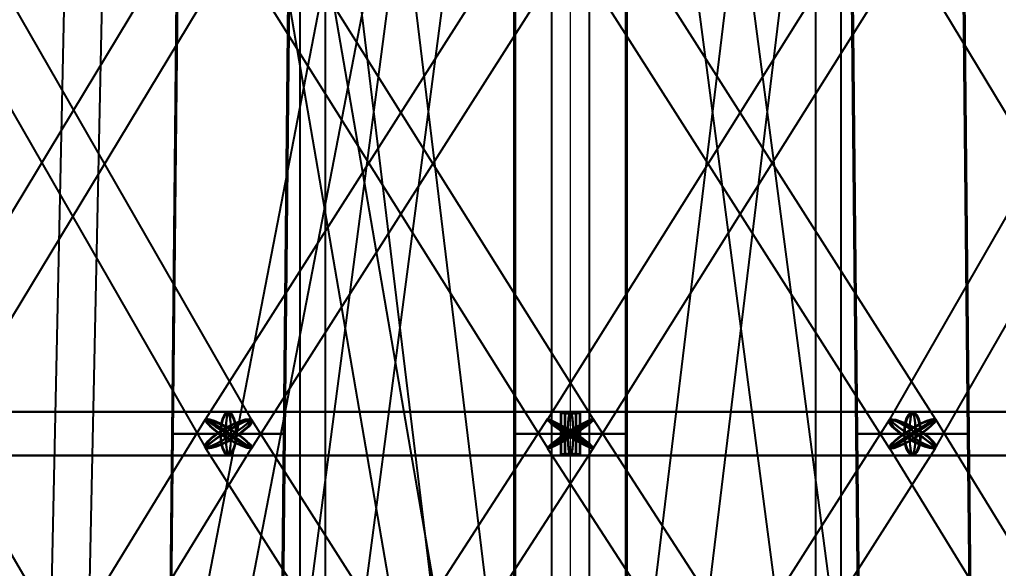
# Model space of a CAD drawing. Header units: millimetres. Extents: x -123812 to 252100, y -3000 to 639000.
# Drawn here: x -5129 to 3984, y 408745 to 413857 of the extents above; entities that cross this region are included whole.
import ezdxf

# ---------------------------------------------------------------- set-up
doc = ezdxf.new("R2010")
doc.units = ezdxf.units.MM
for name, color, linetype, lineweight in [('D-BMK-AXIS', 7, 'Continuous', 13), ('D-STR-CORE', 7, 'Continuous', 25), ('D-STR-DIM', 7, 'Continuous', 13), ('D-STR-STRC', 7, 'Continuous', 25)]:
    doc.layers.add(name, color=color, linetype=linetype, lineweight=lineweight)
doc.styles.add('OpenSansCondensed-Light', font='OpenSansCondensed-Light.ttf')
doc.styles.add('TOWER_UNICODE', font='Arial Unicode.ttf')
doc.dimstyles.new('EZDXF', dxfattribs={"dimtxt": 0.25, "dimasz": 0.175, "dimexe": 0.375, "dimexo": 0.125, "dimgap": 0.1, "dimtad": 1, "dimlfac": 100, "dimzin": 12, "dimdsep": 46, "dimtxsty": 'OpenSansCondensed-Light', "dimblk": 'ARCHTICK', "dimcen": 2.5, "dimazin": 3, "dimtfac": 0.5, "dimtmove": 2, "dimatfit": 3})

# ---------------------------------------------------------------- blocks, each defined once
blk = doc.blocks.new('_ARCHTICK')
at = {"color": 0, "linetype": 'BYBLOCK', "const_width": 0.15}
blk.add_lwpolyline([(-0.5, -0.5), (0.5, 0.5)], dxfattribs=at)

msp = doc.modelspace()

# ---------------------------------------------------------------- linework, layer by layer
at = {"layer": 'D-BMK-AXIS'}
msp.add_line((0, -3000), (0, 639000), dxfattribs=at)
at = {"layer": 'D-STR-CORE'}
for points in [[(-2520, 375000), (-2280, 375000), (-2280, 452500), (-2520, 452500)], [(-2520, 375000), (-2280, 375000), (-2280, 452500), (-2520, 452500)], [(2280, 375000), (2520, 375000), (2520, 452500), (2280, 452500)], [(2280, 375000), (2520, 375000), (2520, 452500), (2280, 452500)]]:
    msp.add_lwpolyline(points, close=True, dxfattribs=at)
at = {"layer": 'D-STR-STRC'}
for points in [[(-199.5, 425038.3), (-5036.5, 400038.3), (-5029.7, 400032.4), (-5009.8, 400024.4), (-4978.1, 400014.6), (-4936.7, 400003.9), (-4888.6, 399992.9), (-4837, 399982.4), (-4785.3, 399973), (-4737.2, 399965.6), (-4695.9, 399960.4), (-4664.2, 399958), (-4644.2, 399958.4), (-4637.4, 399961.7), (199.5, 424961.7)], [(-4504.9, 424966), (-200.3, 399966), (-193.5, 399960.7), (-173.5, 399958.1), (-141.6, 399958.3), (-100.1, 399961.4), (-51.8, 399967.1), (0, 399975), (51.8, 399984.6), (100.1, 399995.3), (141.6, 400006.3), (173.5, 400016.9), (193.5, 400026.3), (200.3, 400034), (-4104.3, 425034)], [(-251.8, 425032.9), (-3537.4, 400032.9), (-3528.8, 400026.8), (-3503.7, 400018.9), (-3463.6, 400009.7), (-3411.5, 399999.8), (-3350.7, 399989.9), (-3285.6, 399980.7), (-3220.4, 399972.9), (-3159.6, 399966.9), (-3107.5, 399963.1), (-3067.5, 399961.9), (-3042.3, 399963.2), (-3033.7, 399967.1), (251.8, 424967.1)], [(-3286.1, 424969.5), (-252.2, 399969.5), (-243.6, 399966.9), (-218.4, 399966.6), (-178.3, 399968.6), (-126.1, 399972.7), (-65.3, 399978.7), (0, 399986.1), (65.3, 399994.5), (126.1, 400003.2), (178.3, 400011.7), (218.4, 400019.5), (243.6, 400025.9), (252.2, 400030.5), (-2781.8, 425030.5)], [(2781.8, 425030.6), (-252.2, 400030.6), (-243.6, 400029.4), (-218.4, 400026.3), (-178.3, 400021.3), (-126.1, 400014.9), (-65.3, 400007.5), (0, 399999.5), (65.3, 399991.6), (126.1, 399984.3), (178.3, 399978), (218.4, 399973.3), (243.6, 399970.3), (252.2, 399969.4), (3286.1, 424969.4)], [(-251.8, 424966.9), (3033.7, 399966.9), (3042.3, 399966.6), (3067.5, 399968.6), (3107.5, 399972.7), (3159.6, 399978.7), (3220.4, 399986.1), (3285.6, 399994.5), (3350.7, 400003.3), (3411.5, 400011.8), (3463.6, 400019.5), (3503.7, 400025.9), (3528.8, 400030.5), (3537.4, 400033.1), (251.8, 425033.1)], [(-5935.9, 409868), (-2917.7, 414868), (-2917.9, 414881.6), (-2932.9, 414903.3), (-2961.6, 414931.6), (-3002.2, 414964.6), (-3051.7, 415000), (-3106.9, 415035.4), (-3164, 415068.4), (-3219.1, 415096.7), (-3268.4, 415118.4), (-3308.6, 415132), (-3337, 415136.7), (-3351.5, 415132), (-6369.7, 410132)], [(-6270.2, 414868), (-3399.6, 409868), (-3377.4, 409863.3), (-3342, 409868), (-3296, 409881.6), (-3242.4, 409903.3), (-3184.9, 409931.6), (-3127.3, 409964.6), (-3073.7, 410000), (-3027.7, 410035.4), (-2992.4, 410068.4), (-2970.2, 410096.7), (-2962.6, 410118.4), (-2970.2, 410132), (-5840.9, 415132)], [(-213.5, 415136.7), (-3398.5, 410136.7), (-3395.8, 410132), (-3378.8, 410118.4), (-3348.6, 410096.7), (-3307.2, 410068.4), (-3257.5, 410035.4), (-3202.8, 410000), (-3146.9, 409964.6), (-3093.6, 409931.6), (-3046.6, 409903.3), (-3008.9, 409881.6), (-2983.3, 409868), (-2971.4, 409863.3), (213.5, 414863.3)], [(-3350.1, 414868), (-215.5, 409868), (-210.2, 409863.3), (-190.5, 409868), (-157.9, 409881.6), (-114.5, 409903.3), (-63.3, 409931.6), (-7.7, 409964.6), (48.3, 410000), (101, 410035.4), (146.9, 410068.4), (182.8, 410096.7), (206.2, 410118.4), (215.5, 410132), (-2919.1, 415132)], [(2919.1, 415132), (-215.5, 410132), (-206.2, 410118.4), (-182.8, 410096.7), (-146.9, 410068.4), (-101, 410035.4), (-48.3, 410000), (7.7, 409964.6), (63.3, 409931.6), (114.5, 409903.3), (157.9, 409881.6), (190.5, 409868), (210.2, 409863.3), (215.5, 409868), (3350.1, 414868)], [(-213.5, 414863.3), (2971.4, 409863.3), (2983.3, 409868), (3008.9, 409881.6), (3046.6, 409903.3), (3093.6, 409931.6), (3146.9, 409964.6), (3202.8, 410000), (3257.5, 410035.4), (3307.2, 410068.4), (3348.6, 410096.7), (3378.8, 410118.4), (3395.8, 410132), (3398.5, 410136.7), (213.5, 415136.7)], [(6369.7, 410132), (3351.5, 415132), (3337, 415136.7), (3308.6, 415132), (3268.4, 415118.4), (3219.1, 415096.7), (3164, 415068.4), (3106.9, 415035.4), (3051.7, 415000), (3002.2, 414964.6), (2961.6, 414931.6), (2932.9, 414903.3), (2917.9, 414881.6), (2917.7, 414868), (5935.9, 409868)], [(5840.9, 415132), (2970.2, 410132), (2962.6, 410118.4), (2970.2, 410096.7), (2992.4, 410068.4), (3027.7, 410035.4), (3073.7, 410000), (3127.3, 409964.6), (3184.9, 409931.6), (3242.4, 409903.3), (3296, 409881.6), (3342, 409868), (3377.4, 409863.3), (3399.6, 409868), (6270.2, 414868)], [(-6034, 404866.5), (-2968.9, 409866.5), (-2969, 409880.3), (-2983.8, 409902.3), (-3012.3, 409930.9), (-3052.5, 409964.2), (-3101.8, 410000), (-3156.8, 410035.8), (-3213.6, 410069.1), (-3268.6, 410097.7), (-3317.8, 410119.7), (-3357.9, 410133.5), (-3386.3, 410138.2), (-3400.9, 410133.5), (-6466, 405133.5)], [(-3021.4, 405133.5), (-5938.9, 410133.5), (-5961.1, 410138.2), (-5996.4, 410133.5), (-6042.3, 410119.7), (-6095.7, 410097.7), (-6153, 410069.1), (-6210.4, 410035.8), (-6263.8, 410000), (-6309.6, 409964.2), (-6344.7, 409930.9), (-6366.8, 409902.3), (-6374.3, 409880.3), (-6366.6, 409866.5), (-3449.1, 404866.5)], [(-6152.8, 409796.8), (-3184.9, 409796.8), (-3164.8, 409803.7), (-3146, 409824), (-3129.9, 409856.3), (-3117.6, 409898.4), (-3109.8, 409947.4), (-3107.2, 410000), (-3109.8, 410052.6), (-3117.6, 410101.6), (-3129.9, 410143.7), (-3146, 410176), (-3164.8, 410196.3), (-3184.9, 410203.2), (-6152.8, 410203.2)], [(-6152.8, 409796.8), (-3184.9, 409796.8), (-3164.8, 409803.7), (-3146, 409824), (-3129.9, 409856.3), (-3117.6, 409898.4), (-3109.8, 409947.4), (-3107.2, 410000), (-3109.8, 410052.6), (-3117.6, 410101.6), (-3129.9, 410143.7), (-3146, 410176), (-3164.8, 410196.3), (-3184.9, 410203.2), (-6152.8, 410203.2)], [(-3022.7, 404861.8), (212.5, 409861.8), (210, 409866.5), (193.1, 409880.3), (163.1, 409902.3), (122, 409930.9), (72.5, 409964.2), (18.1, 410000), (-37.5, 410035.8), (-90.6, 410069.1), (-137.5, 410097.7), (-175, 410119.7), (-200.6, 410133.5), (-212.5, 410138.2), (-3447.8, 405138.2)], [(214.6, 405133.5), (-2970.4, 410133.5), (-2975.7, 410138.2), (-2995.2, 410133.5), (-3027.7, 410119.7), (-3070.9, 410097.7), (-3121.9, 410069.1), (-3177.2, 410035.8), (-3233, 410000), (-3285.5, 409964.2), (-3331.2, 409930.9), (-3366.9, 409902.3), (-3390.2, 409880.3), (-3399.5, 409866.5), (-214.6, 404866.5)], [(214.6, 404866.5), (3399.5, 409866.5), (3390.2, 409880.3), (3366.9, 409902.3), (3331.2, 409930.9), (3285.5, 409964.2), (3233, 410000), (3177.2, 410035.8), (3121.9, 410069.1), (3070.9, 410097.7), (3027.7, 410119.7), (2995.2, 410133.5), (2975.7, 410138.2), (2970.4, 410133.5), (-214.6, 405133.5)], [(3447.8, 405138.2), (212.5, 410138.2), (200.6, 410133.5), (175, 410119.7), (137.5, 410097.7), (90.6, 410069.1), (37.5, 410035.8), (-18.1, 410000), (-72.5, 409964.2), (-122, 409930.9), (-163.1, 409902.3), (-193.1, 409880.3), (-210, 409866.5), (-212.5, 409861.8), (3022.7, 404861.8)], [(6466, 405133.5), (3400.9, 410133.5), (3386.3, 410138.2), (3357.9, 410133.5), (3317.8, 410119.7), (3268.6, 410097.7), (3213.6, 410069.1), (3156.8, 410035.8), (3101.8, 410000), (3052.5, 409964.2), (3012.3, 409930.9), (2983.8, 409902.3), (2969, 409880.3), (2968.9, 409866.5), (6034, 404866.5)], [(6152.8, 410203.2), (3184.9, 410203.2), (3164.8, 410196.3), (3146, 410176), (3129.9, 410143.7), (3117.6, 410101.6), (3109.8, 410052.6), (3107.2, 410000), (3109.8, 409947.4), (3117.6, 409898.4), (3129.9, 409856.3), (3146, 409824), (3164.8, 409803.7), (3184.9, 409796.8), (6152.8, 409796.8)], [(6152.8, 410203.2), (3184.9, 410203.2), (3164.8, 410196.3), (3146, 410176), (3129.9, 410143.7), (3117.6, 410101.6), (3109.8, 410052.6), (3107.2, 410000), (3109.8, 409947.4), (3117.6, 409898.4), (3129.9, 409856.3), (3146, 409824), (3164.8, 409803.7), (3184.9, 409796.8), (6152.8, 409796.8)]]:
    msp.add_lwpolyline(points, dxfattribs=at)
for points in [[(-5014.8, 400000), (-4659.2, 400000), (-4126.8, 425000), (-4482.4, 425000)], [(-5014.8, 400000), (-4659.2, 400000), (-4126.8, 425000), (-4482.4, 425000)], [(-177.8, 425000), (-177.8, 400000), (177.8, 400000), (177.8, 425000)], [(-177.8, 400000), (177.8, 400000), (177.8, 425000), (-177.8, 425000)], [(-3713, 410000), (-2656.8, 410000), (-2607.7, 415000), (-3661.5, 415000)], [(-3701.1, 410000), (-2668.7, 410000), (-2618.9, 415000), (-3650.3, 415000)], [(-528.1, 410000), (528.1, 410000), (526.9, 415000), (-526.9, 415000)], [(-528.1, 410000), (528.1, 410000), (526.9, 415000), (-526.9, 415000)], [(-516.2, 410000), (516.2, 410000), (515.7, 415000), (-515.7, 415000)], [(2607.7, 415000), (2656.8, 410000), (3713, 410000), (3661.5, 415000)], [(2618.9, 415000), (2668.7, 410000), (3701.1, 410000), (3650.3, 415000)], [(-5548.2, 409800), (92.8, 409800), (92.8, 410200), (-5548.2, 410200)], [(-5507.2, 409800), (51.8, 409800), (51.8, 410200), (-5507.2, 410200)], [(-5507.2, 409800), (51.8, 409800), (51.8, 410200), (-5507.2, 410200)], [(-3296.1, 410000), (-3342.1, 409964.6), (-3377.4, 409931.6), (-3399.6, 409903.3), (-3407.2, 409881.6), (-3399.6, 409868), (-3377.4, 409863.3), (-3342, 409868), (-3296, 409881.6), (-3242.4, 409903.3), (-3184.9, 409931.6), (-3127.3, 409964.6), (-3073.7, 410000), (-3027.7, 410035.4), (-2992.4, 410068.4), (-2970.2, 410096.7), (-2962.6, 410118.4), (-2970.2, 410132), (-2992.4, 410136.7), (-3027.8, 410132), (-3073.8, 410118.4), (-3127.4, 410096.7), (-3185, 410068.4), (-3242.5, 410035.4)], [(-3101.8, 410000), (-3052.5, 409964.2), (-3012.3, 409930.9), (-2983.8, 409902.3), (-2969, 409880.3), (-2968.9, 409866.5), (-2983.5, 409861.8), (-3011.9, 409866.5), (-3052.1, 409880.3), (-3101.3, 409902.3), (-3156.2, 409930.9), (-3213, 409964.2), (-3268, 410000), (-3317.3, 410035.8), (-3357.5, 410069.1), (-3386, 410097.7), (-3400.8, 410119.7), (-3400.9, 410133.5), (-3386.3, 410138.2), (-3357.9, 410133.5), (-3317.8, 410119.7), (-3268.6, 410097.7), (-3213.6, 410069.1), (-3156.8, 410035.8)], [(-3136.8, 410000), (-3192.6, 409964.2), (-3247.9, 409930.9), (-3298.9, 409902.3), (-3342.1, 409880.3), (-3374.6, 409866.5), (-3394.2, 409861.8), (-3399.5, 409866.5), (-3390.2, 409880.3), (-3366.9, 409902.3), (-3331.2, 409930.9), (-3285.5, 409964.2), (-3233, 410000), (-3177.2, 410035.8), (-3121.9, 410069.1), (-3070.9, 410097.7), (-3027.7, 410119.7), (-2995.2, 410133.5), (-2975.7, 410138.2), (-2970.4, 410133.5), (-2979.7, 410119.7), (-3003, 410097.7), (-3038.7, 410069.1), (-3084.3, 410035.8)], [(-3202.8, 410000), (-3146.9, 409964.6), (-3093.6, 409931.6), (-3046.6, 409903.3), (-3008.9, 409881.6), (-2983.3, 409868), (-2971.4, 409863.3), (-2974, 409868), (-2991, 409881.6), (-3021.3, 409903.3), (-3062.6, 409931.6), (-3112.4, 409964.6), (-3167, 410000), (-3222.9, 410035.4), (-3276.2, 410068.4), (-3323.3, 410096.7), (-3360.9, 410118.4), (-3386.6, 410132), (-3398.5, 410136.7), (-3395.8, 410132), (-3378.8, 410118.4), (-3348.6, 410096.7), (-3307.2, 410068.4), (-3257.5, 410035.4)], [(-3110, 410000), (-3065.6, 409967.7), (-3029.3, 409937.7), (-3003.6, 409911.9), (-2990.2, 409892.1), (-2990.2, 409879.6), (-3003.4, 409875.4), (-3028.9, 409879.6), (-3065.1, 409892.1), (-3109.5, 409911.9), (-3159, 409937.7), (-3210.3, 409967.7), (-3259.8, 410000), (-3304.3, 410032.3), (-3340.6, 410062.3), (-3366.3, 410088.1), (-3379.6, 410107.9), (-3379.7, 410120.4), (-3366.5, 410124.6), (-3340.9, 410120.4), (-3304.7, 410107.9), (-3260.3, 410088.1), (-3210.8, 410062.3), (-3159.5, 410032.3)], [(-3141.6, 410000), (-3191.9, 409967.7), (-3241.7, 409937.7), (-3287.7, 409911.9), (-3326.6, 409892.1), (-3355.9, 409879.6), (-3373.6, 409875.4), (-3378.3, 409879.6), (-3370, 409892.1), (-3348.9, 409911.9), (-3316.8, 409937.7), (-3275.6, 409967.7), (-3228.2, 410000), (-3177.9, 410032.3), (-3128.1, 410062.3), (-3082.2, 410088.1), (-3043.2, 410107.9), (-3013.9, 410120.4), (-2996.3, 410124.6), (-2991.5, 410120.4), (-2999.9, 410107.9), (-3020.9, 410088.1), (-3053.1, 410062.3), (-3094.2, 410032.3)], [(-3262.7, 410000), (-3260, 409947.4), (-3252.3, 409898.4), (-3239.9, 409856.3), (-3223.8, 409824), (-3205, 409803.7), (-3184.9, 409796.8), (-3164.8, 409803.7), (-3146, 409824), (-3129.9, 409856.3), (-3117.6, 409898.4), (-3109.8, 409947.4), (-3107.2, 410000), (-3109.8, 410052.6), (-3117.6, 410101.6), (-3129.9, 410143.7), (-3146, 410176), (-3164.8, 410196.3), (-3184.9, 410203.2), (-3205, 410196.3), (-3223.8, 410176), (-3239.9, 410143.7), (-3252.3, 410101.6), (-3260, 410052.6)], [(-3262.7, 410000), (-3260, 409947.4), (-3252.3, 409898.4), (-3239.9, 409856.3), (-3223.8, 409824), (-3205, 409803.7), (-3184.9, 409796.8), (-3164.8, 409803.7), (-3146, 409824), (-3129.9, 409856.3), (-3117.6, 409898.4), (-3109.8, 409947.4), (-3107.2, 410000), (-3109.8, 410052.6), (-3117.6, 410101.6), (-3129.9, 410143.7), (-3146, 410176), (-3164.8, 410196.3), (-3184.9, 410203.2), (-3205, 410196.3), (-3223.8, 410176), (-3239.9, 410143.7), (-3252.3, 410101.6), (-3260, 410052.6)], [(-3256.6, 410000), (-3254.1, 409951.5), (-3247, 409906.4), (-3235.6, 409867.6), (-3220.7, 409837.9), (-3203.5, 409819.2), (-3184.9, 409812.8), (-3166.4, 409819.2), (-3149.1, 409837.9), (-3134.3, 409867.6), (-3122.9, 409906.4), (-3115.7, 409951.5), (-3113.3, 410000), (-3115.7, 410048.5), (-3122.9, 410093.6), (-3134.3, 410132.4), (-3149.1, 410162.1), (-3166.4, 410180.8), (-3184.9, 410187.2), (-3203.5, 410180.8), (-3220.7, 410162.1), (-3235.6, 410132.4), (-3247, 410093.6), (-3254.1, 410048.5)], [(-3256.6, 410000), (-3254.1, 409951.5), (-3247, 409906.4), (-3235.6, 409867.6), (-3220.7, 409837.9), (-3203.5, 409819.2), (-3184.9, 409812.8), (-3166.4, 409819.2), (-3149.1, 409837.9), (-3134.3, 409867.6), (-3122.9, 409906.4), (-3115.7, 409951.5), (-3113.3, 410000), (-3115.7, 410048.5), (-3122.9, 410093.6), (-3134.3, 410132.4), (-3149.1, 410162.1), (-3166.4, 410180.8), (-3184.9, 410187.2), (-3203.5, 410180.8), (-3220.7, 410162.1), (-3235.6, 410132.4), (-3247, 410093.6), (-3254.1, 410048.5)], [(-3211.4, 410000), (-3210.5, 409947.4), (-3207.9, 409898.4), (-3203.7, 409856.3), (-3198.2, 409824), (-3191.8, 409803.7), (-3184.9, 409796.8), (0, 409796.8), (6.9, 409803.7), (13.3, 409824), (18.8, 409856.3), (23, 409898.4), (25.6, 409947.4), (26.5, 410000), (25.6, 410052.6), (23, 410101.6), (18.8, 410143.7), (13.3, 410176), (6.9, 410196.3), (0, 410203.2), (-3184.9, 410203.2), (-3191.8, 410196.3), (-3198.2, 410176), (-3203.7, 410143.7), (-3207.9, 410101.6), (-3210.5, 410052.6)], [(-3211.4, 410000), (-3210.5, 409947.4), (-3207.9, 409898.4), (-3203.7, 409856.3), (-3198.2, 409824), (-3191.8, 409803.7), (-3184.9, 409796.8), (-3178, 409803.7), (-3171.7, 409824), (-3166.2, 409856.3), (-3161.9, 409898.4), (-3159.3, 409947.4), (-3158.4, 410000), (-3159.3, 410052.6), (-3161.9, 410101.6), (-3166.2, 410143.7), (-3171.7, 410176), (-3178, 410196.3), (-3184.9, 410203.2), (-3191.8, 410196.3), (-3198.2, 410176), (-3203.7, 410143.7), (-3207.9, 410101.6), (-3210.5, 410052.6)], [(-3211.4, 410000), (-3210.5, 409947.4), (-3207.9, 409898.4), (-3203.7, 409856.3), (-3198.2, 409824), (-3191.8, 409803.7), (-3184.9, 409796.8), (0, 409796.8), (6.9, 409803.7), (13.3, 409824), (18.8, 409856.3), (23, 409898.4), (25.6, 409947.4), (26.5, 410000), (25.6, 410052.6), (23, 410101.6), (18.8, 410143.7), (13.3, 410176), (6.9, 410196.3), (0, 410203.2), (-3184.9, 410203.2), (-3191.8, 410196.3), (-3198.2, 410176), (-3203.7, 410143.7), (-3207.9, 410101.6), (-3210.5, 410052.6)], [(-3211.4, 410000), (-3210.5, 409947.4), (-3207.9, 409898.4), (-3203.7, 409856.3), (-3198.2, 409824), (-3191.8, 409803.7), (-3184.9, 409796.8), (-3178, 409803.7), (-3171.7, 409824), (-3166.2, 409856.3), (-3161.9, 409898.4), (-3159.3, 409947.4), (-3158.4, 410000), (-3159.3, 410052.6), (-3161.9, 410101.6), (-3166.2, 410143.7), (-3171.7, 410176), (-3178, 410196.3), (-3184.9, 410203.2), (-3191.8, 410196.3), (-3198.2, 410176), (-3203.7, 410143.7), (-3207.9, 410101.6), (-3210.5, 410052.6)], [(-3209.3, 410000), (-3208.5, 409951.5), (-3206.1, 409906.4), (-3202.2, 409867.6), (-3197.1, 409837.9), (-3191.2, 409819.2), (-3184.9, 409812.8), (-3178.6, 409819.2), (-3172.7, 409837.9), (-3167.6, 409867.6), (-3163.8, 409906.4), (-3161.3, 409951.5), (-3160.5, 410000), (-3161.3, 410048.5), (-3163.8, 410093.6), (-3167.6, 410132.4), (-3172.7, 410162.1), (-3178.6, 410180.8), (-3184.9, 410187.2), (-3191.2, 410180.8), (-3197.1, 410162.1), (-3202.2, 410132.4), (-3206.1, 410093.6), (-3208.5, 410048.5)], [(-3209.3, 410000), (-3208.5, 409951.5), (-3206.1, 409906.4), (-3202.2, 409867.6), (-3197.1, 409837.9), (-3191.2, 409819.2), (-3184.9, 409812.8), (-3178.6, 409819.2), (-3172.7, 409837.9), (-3167.6, 409867.6), (-3163.8, 409906.4), (-3161.3, 409951.5), (-3160.5, 410000), (-3161.3, 410048.5), (-3163.8, 410093.6), (-3167.6, 410132.4), (-3172.7, 410162.1), (-3178.6, 410180.8), (-3184.9, 410187.2), (-3191.2, 410180.8), (-3197.1, 410162.1), (-3202.2, 410132.4), (-3206.1, 410093.6), (-3208.5, 410048.5)], [(-48.3, 410000), (-101, 409964.6), (-146.9, 409931.6), (-182.8, 409903.3), (-206.2, 409881.6), (-215.5, 409868), (-210.2, 409863.3), (-190.5, 409868), (-157.9, 409881.6), (-114.5, 409903.3), (-63.3, 409931.6), (-7.7, 409964.6), (48.3, 410000), (101, 410035.4), (146.9, 410068.4), (182.8, 410096.7), (206.2, 410118.4), (215.5, 410132), (210.2, 410136.7), (190.5, 410132), (157.9, 410118.4), (114.5, 410096.7), (63.3, 410068.4), (7.7, 410035.4)], [(48.3, 410000), (101, 409964.6), (146.9, 409931.6), (182.8, 409903.3), (206.2, 409881.6), (215.5, 409868), (210.2, 409863.3), (190.5, 409868), (157.9, 409881.6), (114.5, 409903.3), (63.3, 409931.6), (7.7, 409964.6), (-48.3, 410000), (-101, 410035.4), (-146.9, 410068.4), (-182.8, 410096.7), (-206.2, 410118.4), (-215.5, 410132), (-210.2, 410136.7), (-190.5, 410132), (-157.9, 410118.4), (-114.5, 410096.7), (-63.3, 410068.4), (-7.7, 410035.4)], [(18.1, 410000), (72.5, 409964.2), (122, 409930.9), (163.1, 409902.3), (193.1, 409880.3), (210, 409866.5), (212.5, 409861.8), (200.6, 409866.5), (175, 409880.3), (137.5, 409902.3), (90.6, 409930.9), (37.5, 409964.2), (-18.1, 410000), (-72.5, 410035.8), (-122, 410069.1), (-163.1, 410097.7), (-193.1, 410119.7), (-210, 410133.5), (-212.5, 410138.2), (-200.6, 410133.5), (-175, 410119.7), (-137.5, 410097.7), (-90.6, 410069.1), (-37.5, 410035.8)], [(-18.1, 410000), (-72.5, 409964.2), (-122, 409930.9), (-163.1, 409902.3), (-193.1, 409880.3), (-210, 409866.5), (-212.5, 409861.8), (-200.6, 409866.5), (-175, 409880.3), (-137.5, 409902.3), (-90.6, 409930.9), (-37.5, 409964.2), (18.1, 410000), (72.5, 410035.8), (122, 410069.1), (163.1, 410097.7), (193.1, 410119.7), (210, 410133.5), (212.5, 410138.2), (200.6, 410133.5), (175, 410119.7), (137.5, 410097.7), (90.6, 410069.1), (37.5, 410035.8)], [(16.3, 410000), (65.4, 409967.7), (110, 409937.7), (147.1, 409911.9), (174.1, 409892.1), (189.3, 409879.6), (191.6, 409875.4), (180.9, 409879.6), (157.8, 409892.1), (123.9, 409911.9), (81.7, 409937.7), (33.8, 409967.7), (-16.3, 410000), (-65.4, 410032.3), (-110, 410062.3), (-147.1, 410088.1), (-174.1, 410107.9), (-189.3, 410120.4), (-191.6, 410124.6), (-180.9, 410120.4), (-157.8, 410107.9), (-123.9, 410088.1), (-81.7, 410062.3), (-33.8, 410032.3)], [(-16.3, 410000), (-65.4, 409967.7), (-110, 409937.7), (-147.1, 409911.9), (-174.1, 409892.1), (-189.3, 409879.6), (-191.6, 409875.4), (-180.9, 409879.6), (-157.8, 409892.1), (-123.9, 409911.9), (-81.7, 409937.7), (-33.8, 409967.7), (16.3, 410000), (65.4, 410032.3), (110, 410062.3), (147.1, 410088.1), (174.1, 410107.9), (189.3, 410120.4), (191.6, 410124.6), (180.9, 410120.4), (157.8, 410107.9), (123.9, 410088.1), (81.7, 410062.3), (33.8, 410032.3)], [(92.8, 410200), (-92.8, 410200), (-92.8, 409800), (92.8, 409800)], [(87.2, 410188), (-87.2, 410188), (-87.2, 409812), (87.2, 409812)], [(51.8, 410200), (-51.8, 410200), (-51.8, 409800), (51.8, 409800)], [(51.8, 410200), (-51.8, 410200), (-51.8, 409800), (51.8, 409800)], [(-51.8, 409800), (5507.2, 409800), (5507.2, 410200), (-51.8, 410200)], [(-51.8, 410200), (51.8, 410200), (51.8, 409800), (-51.8, 409800)], [(-51.8, 409800), (5507.2, 409800), (5507.2, 410200), (-51.8, 410200)], [(-51.8, 410200), (51.8, 410200), (51.8, 409800), (-51.8, 409800)], [(48.7, 410188), (-48.7, 410188), (-48.7, 409812), (48.7, 409812)], [(48.7, 410188), (-48.7, 410188), (-48.7, 409812), (48.7, 409812)], [(-48.7, 410188), (48.7, 410188), (48.7, 409812), (-48.7, 409812)], [(-48.7, 410188), (48.7, 410188), (48.7, 409812), (-48.7, 409812)], [(-26.5, 410000), (-25.6, 409947.4), (-23, 409898.4), (-18.8, 409856.3), (-13.3, 409824), (-6.9, 409803.7), (0, 409796.8), (6.9, 409803.7), (13.3, 409824), (18.8, 409856.3), (23, 409898.4), (25.6, 409947.4), (26.5, 410000), (25.6, 410052.6), (23, 410101.6), (18.8, 410143.7), (13.3, 410176), (6.9, 410196.3), (0, 410203.2), (-6.9, 410196.3), (-13.3, 410176), (-18.8, 410143.7), (-23, 410101.6), (-25.6, 410052.6)], [(-26.5, 410000), (-25.6, 409947.4), (-23, 409898.4), (-18.8, 409856.3), (-13.3, 409824), (-6.9, 409803.7), (0, 409796.8), (6.9, 409803.7), (13.3, 409824), (18.8, 409856.3), (23, 409898.4), (25.6, 409947.4), (26.5, 410000), (25.6, 410052.6), (23, 410101.6), (18.8, 410143.7), (13.3, 410176), (6.9, 410196.3), (0, 410203.2), (-6.9, 410196.3), (-13.3, 410176), (-18.8, 410143.7), (-23, 410101.6), (-25.6, 410052.6)], [(-26.5, 410000), (-25.6, 409947.4), (-23, 409898.4), (-18.8, 409856.3), (-13.3, 409824), (-6.9, 409803.7), (0, 409796.8), (3184.9, 409796.8), (3191.8, 409803.7), (3198.2, 409824), (3203.7, 409856.3), (3207.9, 409898.4), (3210.5, 409947.4), (3211.4, 410000), (3210.5, 410052.6), (3207.9, 410101.6), (3203.7, 410143.7), (3198.2, 410176), (3191.8, 410196.3), (3184.9, 410203.2), (0, 410203.2), (-6.9, 410196.3), (-13.3, 410176), (-18.8, 410143.7), (-23, 410101.6), (-25.6, 410052.6)], [(26.5, 410000), (25.6, 409947.4), (23, 409898.4), (18.8, 409856.3), (13.3, 409824), (6.9, 409803.7), (0, 409796.8), (-6.9, 409803.7), (-13.3, 409824), (-18.8, 409856.3), (-23, 409898.4), (-25.6, 409947.4), (-26.5, 410000), (-25.6, 410052.6), (-23, 410101.6), (-18.8, 410143.7), (-13.3, 410176), (-6.9, 410196.3), (0, 410203.2), (6.9, 410196.3), (13.3, 410176), (18.8, 410143.7), (23, 410101.6), (25.6, 410052.6)], [(-26.5, 410000), (-25.6, 409947.4), (-23, 409898.4), (-18.8, 409856.3), (-13.3, 409824), (-6.9, 409803.7), (0, 409796.8), (3184.9, 409796.8), (3191.8, 409803.7), (3198.2, 409824), (3203.7, 409856.3), (3207.9, 409898.4), (3210.5, 409947.4), (3211.4, 410000), (3210.5, 410052.6), (3207.9, 410101.6), (3203.7, 410143.7), (3198.2, 410176), (3191.8, 410196.3), (3184.9, 410203.2), (0, 410203.2), (-6.9, 410196.3), (-13.3, 410176), (-18.8, 410143.7), (-23, 410101.6), (-25.6, 410052.6)], [(26.5, 410000), (25.6, 409947.4), (23, 409898.4), (18.8, 409856.3), (13.3, 409824), (6.9, 409803.7), (0, 409796.8), (-6.9, 409803.7), (-13.3, 409824), (-18.8, 409856.3), (-23, 409898.4), (-25.6, 409947.4), (-26.5, 410000), (-25.6, 410052.6), (-23, 410101.6), (-18.8, 410143.7), (-13.3, 410176), (-6.9, 410196.3), (0, 410203.2), (6.9, 410196.3), (13.3, 410176), (18.8, 410143.7), (23, 410101.6), (25.6, 410052.6)], [(-24.4, 410000), (-23.6, 409951.5), (-21.2, 409906.4), (-17.3, 409867.6), (-12.2, 409837.9), (-6.3, 409819.2), (0, 409812.8), (6.3, 409819.2), (12.2, 409837.9), (17.3, 409867.6), (21.2, 409906.4), (23.6, 409951.5), (24.4, 410000), (23.6, 410048.5), (21.2, 410093.6), (17.3, 410132.4), (12.2, 410162.1), (6.3, 410180.8), (0, 410187.2), (-6.3, 410180.8), (-12.2, 410162.1), (-17.3, 410132.4), (-21.2, 410093.6), (-23.6, 410048.5)], [(-24.4, 410000), (-23.6, 409951.5), (-21.2, 409906.4), (-17.3, 409867.6), (-12.2, 409837.9), (-6.3, 409819.2), (0, 409812.8), (6.3, 409819.2), (12.2, 409837.9), (17.3, 409867.6), (21.2, 409906.4), (23.6, 409951.5), (24.4, 410000), (23.6, 410048.5), (21.2, 410093.6), (17.3, 410132.4), (12.2, 410162.1), (6.3, 410180.8), (0, 410187.2), (-6.3, 410180.8), (-12.2, 410162.1), (-17.3, 410132.4), (-21.2, 410093.6), (-23.6, 410048.5)], [(24.4, 410000), (23.6, 409951.5), (21.2, 409906.4), (17.3, 409867.6), (12.2, 409837.9), (6.3, 409819.2), (0, 409812.8), (-6.3, 409819.2), (-12.2, 409837.9), (-17.3, 409867.6), (-21.2, 409906.4), (-23.6, 409951.5), (-24.4, 410000), (-23.6, 410048.5), (-21.2, 410093.6), (-17.3, 410132.4), (-12.2, 410162.1), (-6.3, 410180.8), (0, 410187.2), (6.3, 410180.8), (12.2, 410162.1), (17.3, 410132.4), (21.2, 410093.6), (23.6, 410048.5)], [(24.4, 410000), (23.6, 409951.5), (21.2, 409906.4), (17.3, 409867.6), (12.2, 409837.9), (6.3, 409819.2), (0, 409812.8), (-6.3, 409819.2), (-12.2, 409837.9), (-17.3, 409867.6), (-21.2, 409906.4), (-23.6, 409951.5), (-24.4, 410000), (-23.6, 410048.5), (-21.2, 410093.6), (-17.3, 410132.4), (-12.2, 410162.1), (-6.3, 410180.8), (0, 410187.2), (6.3, 410180.8), (12.2, 410162.1), (17.3, 410132.4), (21.2, 410093.6), (23.6, 410048.5)], [(3296.1, 410000), (3342.1, 409964.6), (3377.4, 409931.6), (3399.6, 409903.3), (3407.2, 409881.6), (3399.6, 409868), (3377.4, 409863.3), (3342, 409868), (3296, 409881.6), (3242.4, 409903.3), (3184.9, 409931.6), (3127.3, 409964.6), (3073.7, 410000), (3027.7, 410035.4), (2992.4, 410068.4), (2970.2, 410096.7), (2962.6, 410118.4), (2970.2, 410132), (2992.4, 410136.7), (3027.8, 410132), (3073.8, 410118.4), (3127.4, 410096.7), (3185, 410068.4), (3242.5, 410035.4)], [(3101.8, 410000), (3052.5, 409964.2), (3012.3, 409930.9), (2983.8, 409902.3), (2969, 409880.3), (2968.9, 409866.5), (2983.5, 409861.8), (3011.9, 409866.5), (3052.1, 409880.3), (3101.3, 409902.3), (3156.2, 409930.9), (3213, 409964.2), (3268, 410000), (3317.3, 410035.8), (3357.5, 410069.1), (3386, 410097.7), (3400.8, 410119.7), (3400.9, 410133.5), (3386.3, 410138.2), (3357.9, 410133.5), (3317.8, 410119.7), (3268.6, 410097.7), (3213.6, 410069.1), (3156.8, 410035.8)], [(3136.8, 410000), (3192.6, 409964.2), (3247.9, 409930.9), (3298.9, 409902.3), (3342.1, 409880.3), (3374.6, 409866.5), (3394.2, 409861.8), (3399.5, 409866.5), (3390.2, 409880.3), (3366.9, 409902.3), (3331.2, 409930.9), (3285.5, 409964.2), (3233, 410000), (3177.2, 410035.8), (3121.9, 410069.1), (3070.9, 410097.7), (3027.7, 410119.7), (2995.2, 410133.5), (2975.7, 410138.2), (2970.4, 410133.5), (2979.7, 410119.7), (3003, 410097.7), (3038.7, 410069.1), (3084.3, 410035.8)], [(3202.8, 410000), (3146.9, 409964.6), (3093.6, 409931.6), (3046.6, 409903.3), (3008.9, 409881.6), (2983.3, 409868), (2971.4, 409863.3), (2974, 409868), (2991, 409881.6), (3021.3, 409903.3), (3062.6, 409931.6), (3112.4, 409964.6), (3167, 410000), (3222.9, 410035.4), (3276.2, 410068.4), (3323.3, 410096.7), (3360.9, 410118.4), (3386.6, 410132), (3398.5, 410136.7), (3395.8, 410132), (3378.8, 410118.4), (3348.6, 410096.7), (3307.2, 410068.4), (3257.5, 410035.4)], [(3110, 410000), (3065.6, 409967.7), (3029.3, 409937.7), (3003.6, 409911.9), (2990.2, 409892.1), (2990.2, 409879.6), (3003.4, 409875.4), (3028.9, 409879.6), (3065.1, 409892.1), (3109.5, 409911.9), (3159, 409937.7), (3210.3, 409967.7), (3259.8, 410000), (3304.3, 410032.3), (3340.6, 410062.3), (3366.3, 410088.1), (3379.6, 410107.9), (3379.7, 410120.4), (3366.5, 410124.6), (3340.9, 410120.4), (3304.7, 410107.9), (3260.3, 410088.1), (3210.8, 410062.3), (3159.5, 410032.3)], [(3141.6, 410000), (3191.9, 409967.7), (3241.7, 409937.7), (3287.7, 409911.9), (3326.6, 409892.1), (3355.9, 409879.6), (3373.6, 409875.4), (3378.3, 409879.6), (3370, 409892.1), (3348.9, 409911.9), (3316.8, 409937.7), (3275.6, 409967.7), (3228.2, 410000), (3177.9, 410032.3), (3128.1, 410062.3), (3082.2, 410088.1), (3043.2, 410107.9), (3013.9, 410120.4), (2996.3, 410124.6), (2991.5, 410120.4), (2999.9, 410107.9), (3020.9, 410088.1), (3053.1, 410062.3), (3094.2, 410032.3)], [(3262.7, 410000), (3260, 409947.4), (3252.3, 409898.4), (3239.9, 409856.3), (3223.8, 409824), (3205, 409803.7), (3184.9, 409796.8), (3164.8, 409803.7), (3146, 409824), (3129.9, 409856.3), (3117.6, 409898.4), (3109.8, 409947.4), (3107.2, 410000), (3109.8, 410052.6), (3117.6, 410101.6), (3129.9, 410143.7), (3146, 410176), (3164.8, 410196.3), (3184.9, 410203.2), (3205, 410196.3), (3223.8, 410176), (3239.9, 410143.7), (3252.3, 410101.6), (3260, 410052.6)], [(3262.7, 410000), (3260, 409947.4), (3252.3, 409898.4), (3239.9, 409856.3), (3223.8, 409824), (3205, 409803.7), (3184.9, 409796.8), (3164.8, 409803.7), (3146, 409824), (3129.9, 409856.3), (3117.6, 409898.4), (3109.8, 409947.4), (3107.2, 410000), (3109.8, 410052.6), (3117.6, 410101.6), (3129.9, 410143.7), (3146, 410176), (3164.8, 410196.3), (3184.9, 410203.2), (3205, 410196.3), (3223.8, 410176), (3239.9, 410143.7), (3252.3, 410101.6), (3260, 410052.6)], [(3256.6, 410000), (3254.1, 409951.5), (3247, 409906.4), (3235.6, 409867.6), (3220.7, 409837.9), (3203.5, 409819.2), (3184.9, 409812.8), (3166.4, 409819.2), (3149.1, 409837.9), (3134.3, 409867.6), (3122.9, 409906.4), (3115.7, 409951.5), (3113.3, 410000), (3115.7, 410048.5), (3122.9, 410093.6), (3134.3, 410132.4), (3149.1, 410162.1), (3166.4, 410180.8), (3184.9, 410187.2), (3203.5, 410180.8), (3220.7, 410162.1), (3235.6, 410132.4), (3247, 410093.6), (3254.1, 410048.5)], [(3256.6, 410000), (3254.1, 409951.5), (3247, 409906.4), (3235.6, 409867.6), (3220.7, 409837.9), (3203.5, 409819.2), (3184.9, 409812.8), (3166.4, 409819.2), (3149.1, 409837.9), (3134.3, 409867.6), (3122.9, 409906.4), (3115.7, 409951.5), (3113.3, 410000), (3115.7, 410048.5), (3122.9, 410093.6), (3134.3, 410132.4), (3149.1, 410162.1), (3166.4, 410180.8), (3184.9, 410187.2), (3203.5, 410180.8), (3220.7, 410162.1), (3235.6, 410132.4), (3247, 410093.6), (3254.1, 410048.5)], [(3211.4, 410000), (3210.5, 409947.4), (3207.9, 409898.4), (3203.7, 409856.3), (3198.2, 409824), (3191.8, 409803.7), (3184.9, 409796.8), (3178, 409803.7), (3171.7, 409824), (3166.2, 409856.3), (3161.9, 409898.4), (3159.3, 409947.4), (3158.4, 410000), (3159.3, 410052.6), (3161.9, 410101.6), (3166.2, 410143.7), (3171.7, 410176), (3178, 410196.3), (3184.9, 410203.2), (3191.8, 410196.3), (3198.2, 410176), (3203.7, 410143.7), (3207.9, 410101.6), (3210.5, 410052.6)], [(3211.4, 410000), (3210.5, 409947.4), (3207.9, 409898.4), (3203.7, 409856.3), (3198.2, 409824), (3191.8, 409803.7), (3184.9, 409796.8), (3178, 409803.7), (3171.7, 409824), (3166.2, 409856.3), (3161.9, 409898.4), (3159.3, 409947.4), (3158.4, 410000), (3159.3, 410052.6), (3161.9, 410101.6), (3166.2, 410143.7), (3171.7, 410176), (3178, 410196.3), (3184.9, 410203.2), (3191.8, 410196.3), (3198.2, 410176), (3203.7, 410143.7), (3207.9, 410101.6), (3210.5, 410052.6)], [(3209.3, 410000), (3208.5, 409951.5), (3206.1, 409906.4), (3202.2, 409867.6), (3197.1, 409837.9), (3191.2, 409819.2), (3184.9, 409812.8), (3178.6, 409819.2), (3172.7, 409837.9), (3167.6, 409867.6), (3163.8, 409906.4), (3161.3, 409951.5), (3160.5, 410000), (3161.3, 410048.5), (3163.8, 410093.6), (3167.6, 410132.4), (3172.7, 410162.1), (3178.6, 410180.8), (3184.9, 410187.2), (3191.2, 410180.8), (3197.1, 410162.1), (3202.2, 410132.4), (3206.1, 410093.6), (3208.5, 410048.5)], [(3209.3, 410000), (3208.5, 409951.5), (3206.1, 409906.4), (3202.2, 409867.6), (3197.1, 409837.9), (3191.2, 409819.2), (3184.9, 409812.8), (3178.6, 409819.2), (3172.7, 409837.9), (3167.6, 409867.6), (3163.8, 409906.4), (3161.3, 409951.5), (3160.5, 410000), (3161.3, 410048.5), (3163.8, 410093.6), (3167.6, 410132.4), (3172.7, 410162.1), (3178.6, 410180.8), (3184.9, 410187.2), (3191.2, 410180.8), (3197.1, 410162.1), (3202.2, 410132.4), (3206.1, 410093.6), (3208.5, 410048.5)], [(-3285.2, 410000), (-3326.7, 409968.1), (-3358.5, 409938.4), (-3378.5, 409912.9), (-3385.3, 409893.3), (-3378.5, 409881), (-3358.4, 409876.8), (-3326.6, 409881), (-3285.1, 409893.3), (-3236.7, 409912.9), (-3184.9, 409938.4), (-3133, 409968.1), (-3084.7, 410000), (-3043.2, 410031.9), (-3011.3, 410061.6), (-2991.3, 410087.1), (-2984.5, 410106.7), (-2991.3, 410119), (-3011.4, 410123.2), (-3043.2, 410119), (-3084.8, 410106.7), (-3133.1, 410087.1), (-3185, 410061.6), (-3236.8, 410031.9)], [(-3201, 410000), (-3150.7, 409968.1), (-3102.6, 409938.4), (-3060.2, 409912.9), (-3026.2, 409893.3), (-3003.1, 409881), (-2992.4, 409876.8), (-2994.8, 409881), (-3010.1, 409893.3), (-3037.4, 409912.9), (-3074.7, 409938.4), (-3119.5, 409968.1), (-3168.8, 410000), (-3219.2, 410031.9), (-3267.2, 410061.6), (-3309.6, 410087.1), (-3343.6, 410106.7), (-3366.7, 410119), (-3377.4, 410123.2), (-3375.1, 410119), (-3359.7, 410106.7), (-3332.5, 410087.1), (-3295.1, 410061.6), (-3250.3, 410031.9)], [(-43.5, 410000), (-91.1, 409968.1), (-132.5, 409938.4), (-164.8, 409912.9), (-185.9, 409893.3), (-194.3, 409881), (-189.5, 409876.8), (-171.8, 409881), (-142.3, 409893.3), (-103.2, 409912.9), (-57, 409938.4), (-7, 409968.1), (43.5, 410000), (91.1, 410031.9), (132.5, 410061.6), (164.8, 410087.1), (185.9, 410106.7), (194.3, 410119), (189.5, 410123.2), (171.8, 410119), (142.3, 410106.7), (103.2, 410087.1), (57, 410061.6), (7, 410031.9)], [(43.5, 410000), (91.1, 409968.1), (132.5, 409938.4), (164.8, 409912.9), (185.9, 409893.3), (194.3, 409881), (189.5, 409876.8), (171.8, 409881), (142.3, 409893.3), (103.2, 409912.9), (57, 409938.4), (7, 409968.1), (-43.5, 410000), (-91.1, 410031.9), (-132.5, 410061.6), (-164.8, 410087.1), (-185.9, 410106.7), (-194.3, 410119), (-189.5, 410123.2), (-171.8, 410119), (-142.3, 410106.7), (-103.2, 410087.1), (-57, 410061.6), (-7, 410031.9)], [(3285.2, 410000), (3326.7, 409968.1), (3358.5, 409938.4), (3378.5, 409912.9), (3385.3, 409893.3), (3378.5, 409881), (3358.4, 409876.8), (3326.6, 409881), (3285.1, 409893.3), (3236.7, 409912.9), (3184.9, 409938.4), (3133, 409968.1), (3084.7, 410000), (3043.2, 410031.9), (3011.3, 410061.6), (2991.3, 410087.1), (2984.5, 410106.7), (2991.3, 410119), (3011.4, 410123.2), (3043.2, 410119), (3084.8, 410106.7), (3133.1, 410087.1), (3185, 410061.6), (3236.8, 410031.9)], [(3201, 410000), (3150.7, 409968.1), (3102.6, 409938.4), (3060.2, 409912.9), (3026.2, 409893.3), (3003.1, 409881), (2992.4, 409876.8), (2994.8, 409881), (3010.1, 409893.3), (3037.4, 409912.9), (3074.7, 409938.4), (3119.5, 409968.1), (3168.8, 410000), (3219.2, 410031.9), (3267.2, 410061.6), (3309.6, 410087.1), (3343.6, 410106.7), (3366.7, 410119), (3377.4, 410123.2), (3375.1, 410119), (3359.7, 410106.7), (3332.5, 410087.1), (3295.1, 410061.6), (3250.3, 410031.9)], [(-3764.5, 405000), (-2706, 405000), (-2656.8, 410000), (-3713, 410000)], [(-3751.9, 405000), (-2718.6, 405000), (-2668.7, 410000), (-3701.1, 410000)], [(-2656.8, 410000), (-2674.8, 410000), (-2727.6, 410000), (-2811.5, 410000), (-2920.9, 410000), (-3048.2, 410000), (-3184.9, 410000), (-3321.6, 410000), (-3449, 410000), (-3558.3, 410000), (-3642.2, 410000), (-3695, 410000), (-3713, 410000), (-3695, 410000), (-3642.2, 410000), (-3558.3, 410000), (-3449, 410000), (-3321.6, 410000), (-3184.9, 410000), (-3048.2, 410000), (-2920.9, 410000), (-2811.5, 410000), (-2727.6, 410000), (-2674.8, 410000)], [(-2668.7, 410000), (-2686.3, 410000), (-2737.9, 410000), (-2819.9, 410000), (-2926.8, 410000), (-3051.3, 410000), (-3184.9, 410000), (-3318.5, 410000), (-3443, 410000), (-3549.9, 410000), (-3631.9, 410000), (-3683.5, 410000), (-3701.1, 410000), (-3683.5, 410000), (-3631.9, 410000), (-3549.9, 410000), (-3443, 410000), (-3318.5, 410000), (-3184.9, 410000), (-3051.3, 410000), (-2926.8, 410000), (-2819.9, 410000), (-2737.9, 410000), (-2686.3, 410000)], [(-529.2, 405000), (529.2, 405000), (528.1, 410000), (-528.1, 410000)], [(-529.2, 405000), (529.2, 405000), (528.1, 410000), (-528.1, 410000)], [(528.1, 410000), (510.1, 410000), (457.3, 410000), (373.4, 410000), (264, 410000), (136.7, 410000), (0, 410000), (-136.7, 410000), (-264, 410000), (-373.4, 410000), (-457.3, 410000), (-510.1, 410000), (-528.1, 410000), (-510.1, 410000), (-457.3, 410000), (-373.4, 410000), (-264, 410000), (-136.7, 410000), (0, 410000), (136.7, 410000), (264, 410000), (373.4, 410000), (457.3, 410000), (510.1, 410000)], [(528.1, 410000), (510.1, 410000), (457.3, 410000), (373.4, 410000), (264, 410000), (136.7, 410000), (0, 410000), (-136.7, 410000), (-264, 410000), (-373.4, 410000), (-457.3, 410000), (-510.1, 410000), (-528.1, 410000), (-510.1, 410000), (-457.3, 410000), (-373.4, 410000), (-264, 410000), (-136.7, 410000), (0, 410000), (136.7, 410000), (264, 410000), (373.4, 410000), (457.3, 410000), (510.1, 410000)], [(-516.6, 405000), (516.6, 405000), (516.2, 410000), (-516.2, 410000)], [(516.2, 410000), (498.6, 410000), (447, 410000), (365, 410000), (258.1, 410000), (133.6, 410000), (0, 410000), (-133.6, 410000), (-258.1, 410000), (-365, 410000), (-447, 410000), (-498.6, 410000), (-516.2, 410000), (-498.6, 410000), (-447, 410000), (-365, 410000), (-258.1, 410000), (-133.6, 410000), (0, 410000), (133.6, 410000), (258.1, 410000), (365, 410000), (447, 410000), (498.6, 410000)], [(2656.8, 410000), (2706, 405000), (3764.5, 405000), (3713, 410000)], [(3713, 410000), (3695, 410000), (3642.2, 410000), (3558.3, 410000), (3449, 410000), (3321.6, 410000), (3184.9, 410000), (3048.2, 410000), (2920.9, 410000), (2811.5, 410000), (2727.6, 410000), (2674.8, 410000), (2656.8, 410000), (2674.8, 410000), (2727.6, 410000), (2811.5, 410000), (2920.9, 410000), (3048.2, 410000), (3184.9, 410000), (3321.6, 410000), (3449, 410000), (3558.3, 410000), (3642.2, 410000), (3695, 410000)], [(2668.7, 410000), (2718.6, 405000), (3751.9, 405000), (3701.1, 410000)], [(3701.1, 410000), (3683.5, 410000), (3631.9, 410000), (3549.9, 410000), (3443, 410000), (3318.5, 410000), (3184.9, 410000), (3051.3, 410000), (2926.8, 410000), (2819.9, 410000), (2737.9, 410000), (2686.3, 410000), (2668.7, 410000), (2686.3, 410000), (2737.9, 410000), (2819.9, 410000), (2926.8, 410000), (3051.3, 410000), (3184.9, 410000), (3318.5, 410000), (3443, 410000), (3549.9, 410000), (3631.9, 410000), (3683.5, 410000)]]:
    msp.add_lwpolyline(points, close=True, dxfattribs=at)

# ---------------------------------------------------------------- dimensions: what is measured, and where the dimension line sits
at = {"layer": 'D-STR-DIM'}
for base, p2 in [((-112000, 0), (0, 634000)), ((187000, 0), (0, 450000))]:
    msp.add_linear_dim(base=base, p1=(0, 0), p2=p2, angle=90, dimstyle='EZDXF', override={"dimtxt": 8400, "dimasz": 3750, "dimexe": 2100, "dimexo": 1800, "dimgap": 2100, "dimtad": 1, "dimdec": 0, "dimlfac": 1, "dimlunit": 2, "dimtxsty": 'TOWER_UNICODE', "dimclrd": 7, "dimclre": 7, "dimclrt": 7}, dxfattribs=at).render()

doc.saveas('drawing.dxf')
